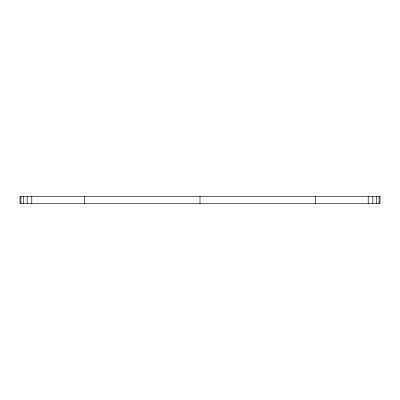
<?xml version="1.0" encoding="UTF-8"?>
<svg xmlns="http://www.w3.org/2000/svg" width="400" height="400" viewBox="0 0 400 400"><rect width="100%" height="100%" fill="white"/><g stroke="black" fill="none" stroke-linecap="round" stroke-linejoin="round"><path stroke-width="0.6" d="M379.075 196.47L379.075 203.53M376.555 196.47L376.555 203.53M372.815 196.47L372.815 203.53M368.235 196.47L368.235 203.53M315.66 196.47L315.66 203.53M200 196.47L200 203.53M84.34 196.47L84.34 203.53M31.765 196.47L31.765 203.53M27.185 196.47L27.185 203.53M23.445 196.47L23.445 203.53M20.925 196.47L20.925 203.53M380 196.47L20 196.47L20 203.53L380 203.53L380 196.47"/></g></svg>
